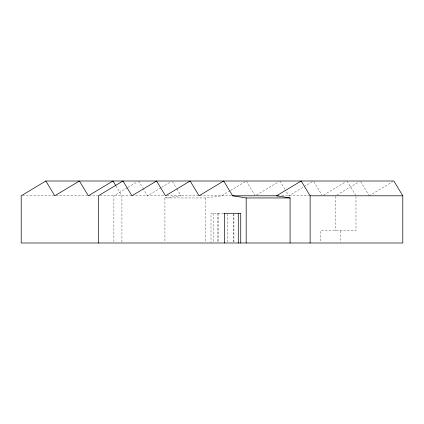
<?xml version="1.0" encoding="UTF-8"?>
<svg xmlns="http://www.w3.org/2000/svg" width="424" height="424" viewBox="0 0 424 424"><rect width="100%" height="100%" fill="white"/><g stroke="black" fill="none" stroke-linecap="round" stroke-linejoin="round"><path stroke-width="0.32" stroke-dasharray="2.12 1.59" d="M127.327 187.726L113.892 195.793L113.892 242.994M127.884 187.392L137.403 181.679M160.903 187.726L147.467 195.793L143.158 188.675M161.459 187.392L170.978 181.679M230.084 190.752L221.688 195.793L205.566 197.95L164.92 197.95L164.92 242.332M230.64 190.413L246.318 181.006L254.93 195.241M256.382 195.119L278.769 181.679M312.345 181.679L288.834 195.793L285.522 190.318M323.528 195.119L345.92 181.679M336.773 195.119L359.16 181.679M369.225 195.793L392.735 181.679M164.92 197.95L181.043 195.793L176.734 188.675M22.525 195.793L87.408 195.793M89.013 195.793L97.812 195.793M99.99 195.793L131.164 195.793M131.922 195.793L164.491 195.793M166.807 195.793L198.496 195.793M199.736 195.793L231.896 195.793M281.849 195.793L309.26 195.793M223.803 213.288L211.014 213.288L211.014 242.374M360.612 181.552L368.896 195.241M347.039 181.006L355.651 195.241M313.797 181.552L322.076 195.241M279.888 181.006L285.193 189.767M172.425 181.552L176.4 188.124M138.521 181.006L142.83 188.124M115.959 185.935L121.921 195.793L121.921 242.994M355.985 196.45L355.985 230.788L320.48 230.788L320.48 242.353M340.811 230.788L340.811 242.353M335.649 196.45L335.649 230.788M233.921 213.908L233.921 242.374M233.56 213.908L233.56 242.374M227.37 213.95L227.37 242.332M218.185 213.288L218.185 242.374M217.825 213.288L217.825 242.374M213.463 213.288L213.463 242.374M205.566 197.95L205.566 242.332"/><path stroke-width="0.64" d="M45.829 181.006L21.2 195.793L21.2 242.994L402.8 242.994L402.8 195.793L393.854 181.006L45.829 181.006L54.776 195.793L79.405 181.006L88.351 195.793L112.98 181.006L115.63 185.389M98.352 242.994L98.352 195.793L122.981 181.006L131.922 195.793L156.551 181.006L165.498 195.793L190.127 181.006L199.073 195.793L223.702 181.006L232.649 195.793L278.541 195.793M290.085 242.994L290.085 197.95L276.554 195.793L301.183 181.006L310.13 195.793L402.8 195.793M232.649 195.793L246.18 197.95L290.085 197.95M224.344 213.288L240.737 213.288L240.737 242.994M310.13 195.793L310.13 242.994M246.18 197.95L246.18 242.994M238.283 213.288L238.283 242.994M224.376 213.288L224.376 242.994"/></g></svg>
